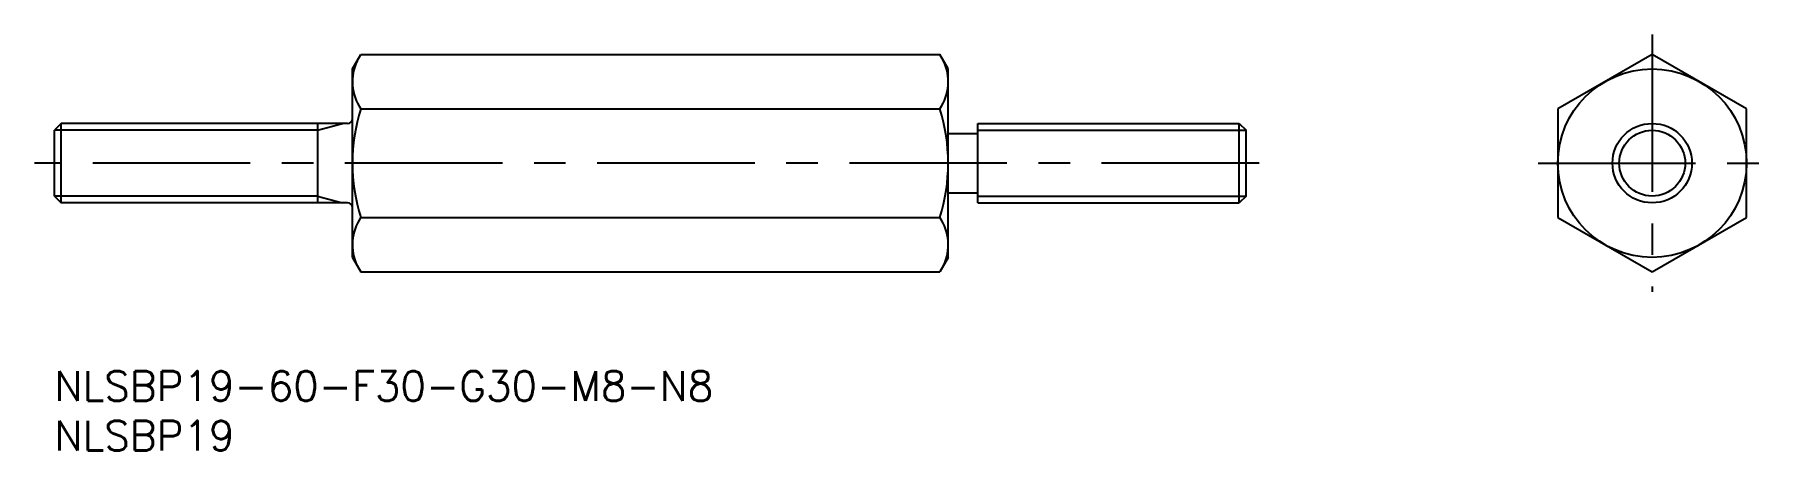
# Model space of a CAD drawing. Extents: x -2 to 172, y -8 to 34.
import ezdxf

# ---------------------------------------------------------------- set-up
doc = ezdxf.new("R2010")
doc.units = 0
doc.header["$LTSCALE"] = 0.5
doc.linetypes.add('CENTER', pattern=[50.8, 31.75, -6.35, 6.35, -6.35])
for name, color, linetype in [('MSM_CENTER', 1, 'CENTER'), ('MSM_CONTINUOUS', 7, 'CONTINUOUS'), ('MSM_NARROW', 5, 'CONTINUOUS'), ('MSM_PART_NUMBER', 7, 'CONTINUOUS')]:
    doc.layers.add(name, color=color, linetype=linetype)
doc.styles.get("Standard").update_dxf_attribs({"font": 'txt.shx', "height": 3, "bigfont": 'bigfont.shx'})

# ---------------------------------------------------------------- blocks, each defined once
blk = doc.blocks.new('*U4')
at = {"layer": 'MSM_PART_NUMBER'}
blk.add_text('NLSBP19-60-F30-G30-M8-N8', height=3, dxfattribs=at).set_placement((0, -3))
blk = doc.blocks.new('*U5')
at = {"layer": 'MSM_PART_NUMBER'}
blk.add_text('NLSBP19', height=3, dxfattribs=at).set_placement((0, -8))

msp = doc.modelspace()

# ---------------------------------------------------------------- linework, layer by layer
at = {"layer": 'MSM_CENTER'}
for p, q in [((160.9, 33.94), (160.9, 8)), ((121.32, 20.97), (-2, 20.97)), ((149.4, 20.97), (172.4, 20.97))]:
    msp.add_line(p, q, dxfattribs=at)
at = {"layer": 'MSM_CONTINUOUS'}
for p, q in [((30, 30.47), (30.85, 31.94)), ((30.85, 31.94), (89.15, 31.94)), ((90, 30.47), (89.15, 31.94)), ((160.9, 31.94), (151.4, 26.45)), ((170.4, 26.45), (160.9, 31.94)), ((30, 11.47), (30, 30.47)), ((90, 11.47), (90, 30.47)), ((30.85, 26.45), (89.15, 26.45)), ((151.4, 26.45), (151.4, 15.48)), ((170.4, 15.48), (170.4, 26.45)), ((0.68, 24.97), (0, 24.29)), ((29.5, 24.97), (0.68, 24.97)), ((0.68, 16.97), (0.68, 24.97)), ((26.5, 24.97), (26.5, 16.97)), ((93, 24.97), (119.32, 24.97)), ((93, 16.97), (93, 24.97)), ((119.32, 16.97), (119.32, 24.97)), ((119.32, 24.97), (120, 24.29)), ((0, 17.65), (0, 24.29)), ((90, 23.97), (93, 23.97)), ((120, 17.65), (120, 24.29)), ((0, 17.65), (0.68, 16.97)), ((90, 17.97), (93, 17.97)), ((120, 17.65), (119.32, 16.97)), ((29.5, 16.97), (0.68, 16.97)), ((93, 16.97), (119.32, 16.97)), ((30.85, 15.48), (89.15, 15.48)), ((151.4, 15.48), (160.9, 10)), ((160.9, 10), (170.4, 15.48)), ((30, 11.47), (30.85, 10)), ((90, 11.47), (89.15, 10)), ((30.85, 10), (89.15, 10))]:
    msp.add_line(p, q, dxfattribs=at)
for radius in [9.5, 4]:
    msp.add_circle((160.9, 20.97), radius, dxfattribs=at)
for centre, radius, start, end in [((34.86, 29.2), 4.86, 154.3842, 214.3842), ((85.14, 29.2), 4.86, 325.6158, 25.6158), ((48.15, 20.97), 18.15, 162.412, 197.588), ((71.85, 20.97), 18.15, 342.412, 17.588), ((29.5, 25.47), 0.5, 270, 0), ((29.5, 16.47), 0.5, 0, 90), ((34.86, 12.74), 4.86, 145.6158, 205.6158), ((85.14, 12.74), 4.86, 334.3842, 34.3842)]:
    msp.add_arc(centre, radius, start, end, dxfattribs=at)
at = {"layer": 'MSM_NARROW'}
for p, q in [((26.5, 24.29), (29, 24.97)), ((26.5, 24.29), (0, 24.29)), ((93, 24.29), (120, 24.29)), ((26.5, 17.65), (0, 17.65)), ((26.5, 17.65), (29, 16.97)), ((93, 17.65), (120, 17.65))]:
    msp.add_line(p, q, dxfattribs=at)
msp.add_circle((160.9, 20.97), 3.32, dxfattribs=at)

# ---------------------------------------------------------------- block references
at = {"layer": 'MSM_CONTINUOUS'}
for name in ['*U4', '*U5']:
    msp.add_blockref(name, (0, 0), dxfattribs=at)

doc.saveas('drawing.dxf')
